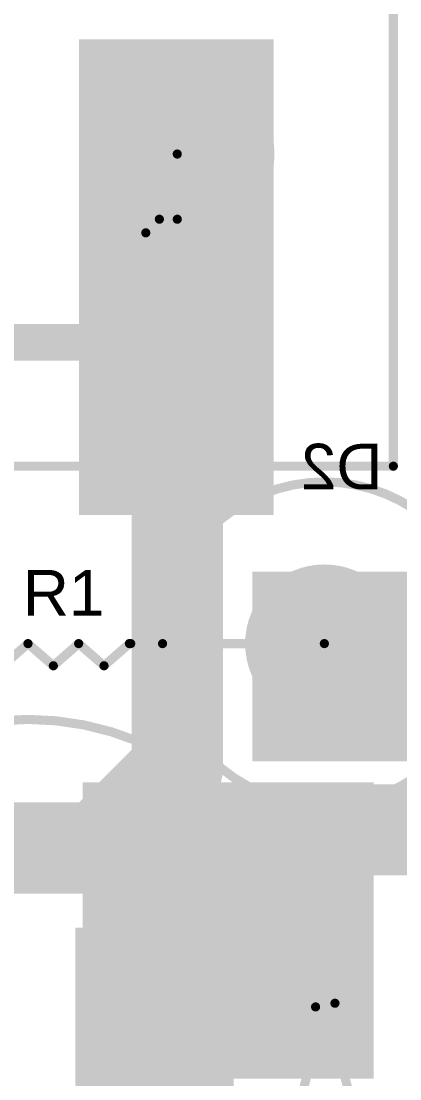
# Model space of a CAD drawing. Header units: millimetres. Extents: x -0.24 to 4.31, y 0 to 2.89.
# Drawn here: x 0.961 to 1.168, y 0.789 to 1.368 of the extents above; entities that cross this region are included whole.
import ezdxf

# ---------------------------------------------------------------- set-up
doc = ezdxf.new("R2010")
doc.units = ezdxf.units.MM
doc.header["$MEASUREMENT"] = 0
for name, color, linetype in [('BottomLayer', 5, 'Continuous'), ('BottomOverlay', 54, 'Continuous'), ('BottomSolder', 6, 'Continuous'), ('MultiLayer', 9, 'Continuous'), ('PadHoleLayer', 156, 'Continuous'), ('TopLayer', 1, 'Continuous'), ('TopOverlay', 2, 'Continuous'), ('TopPaste', 8, 'Continuous'), ('TopSolder', 216, 'Continuous'), ('ViaHoleLayer', 16, 'Continuous')]:
    doc.layers.add(name, color=color, linetype=linetype)
doc.styles.add('Arial', font='', dxfattribs={"height": 0.2})
doc.styles.get('Arial').set_extended_font_data('Arial')

# ---------------------------------------------------------------- blocks, each defined once
blk = doc.blocks.new('MO2WS_VERTICAL_TYPE_3')
at = {"layer": 'BottomLayer'}
h = blk.add_hatch(color=5, dxfattribs=at)
edge = h.paths.add_edge_path()
edge.add_arc((0, 0), 0.03937, 0, 360)
h = blk.add_hatch(color=5, dxfattribs=at)
edge = h.paths.add_edge_path()
edge.add_arc((0.25591, 0), 0.03937, 0, 360)
at = {"layer": 'BottomSolder'}
h = blk.add_hatch(color=6, dxfattribs=at)
edge = h.paths.add_edge_path()
edge.add_arc((0, 0), 0.04337, 0, 360)
h = blk.add_hatch(color=6, dxfattribs=at)
edge = h.paths.add_edge_path()
edge.add_arc((0.25591, 0), 0.04337, 0, 360)
at = {"layer": 'MultiLayer'}
h = blk.add_hatch(color=9, dxfattribs=at)
edge = h.paths.add_edge_path()
edge.add_arc((0, 0), 0.03937, 0, 360)
h = blk.add_hatch(color=9, dxfattribs=at)
edge = h.paths.add_edge_path()
edge.add_arc((0.25591, 0), 0.03937, 0, 360)
at = {"layer": 'PadHoleLayer'}
h = blk.add_hatch(color=156, dxfattribs=at)
edge = h.paths.add_edge_path()
edge.add_arc((0, 0), 0.01969, 0, 360)
h = blk.add_hatch(color=156, dxfattribs=at)
edge = h.paths.add_edge_path()
edge.add_arc((0.25591, 0), 0.01969, 0, 360)
at = {"layer": 'TopLayer'}
h = blk.add_hatch(color=1, dxfattribs=at)
edge = h.paths.add_edge_path()
edge.add_arc((0, 0), 0.03937, 0, 360)
h = blk.add_hatch(color=1, dxfattribs=at)
edge = h.paths.add_edge_path()
edge.add_arc((0.25591, 0), 0.03937, 0, 360)
at = {"layer": 'TopSolder'}
h = blk.add_hatch(color=216, dxfattribs=at)
edge = h.paths.add_edge_path()
edge.add_arc((0, 0), 0.04337, 0, 360)
h = blk.add_hatch(color=216, dxfattribs=at)
edge = h.paths.add_edge_path()
edge.add_arc((0.25591, 0), 0.04337, 0, 360)
at = {"layer": 'TopOverlay'}
for points, const_width in [([(0.08858, 0, 1), (-0.08858, 0, 1)], 0.005), ([(0.11937, 0.01214, 1), (0.12187, 0.01214, 1)], 0.0025), ([(0.11937, 0.01214, 1), (0.12187, 0.01214, 1)], 0.0025), ([(0.14712, 0.01214, 1), (0.14962, 0.01214, 1)], 0.0025), ([(0.14712, 0.01214, 1), (0.14962, 0.01214, 1)], 0.0025), ([(0.17487, 0.01214, 1), (0.17737, 0.01214, 1)], 0.0025), ([(0.17487, 0.01214, 1), (0.17737, 0.01214, 1)], 0.0025), ([(-0.08983, 0, 1), (-0.08733, 0, 1)], 0.0025), ([(-0.00125, 0, 1), (0.00125, 0, 1)], 0.0025), ([(0.08733, 0, 1), (0.08983, 0, 1)], 0.0025), ([(0.10475, 0, 1), (0.10725, 0, 1)], 0.0025), ([(0.10549, 0, 1), (0.10799, 0, 1)], 0.0025), ([(0.13325, 0, 1), (0.13575, 0, 1)], 0.0025), ([(0.13325, 0, 1), (0.13575, 0, 1)], 0.0025), ([(0.161, 0, 1), (0.1635, 0, 1)], 0.0025), ([(0.161, 0, 1), (0.1635, 0, 1)], 0.0025), ([(0.18875, 0, 1), (0.19125, 0, 1)], 0.0025), ([(0.18875, 0, 1), (0.19125, 0, 1)], 0.0025), ([(0.25466, 0, 1), (0.25716, 0, 1)], 0.0025)]:
    blk.add_lwpolyline(points, format="xyb", close=True, dxfattribs=dict(at, const_width=const_width))
at = {"layer": 'TopOverlay', "const_width": 0.005}
for points in [[(0.12062, 0.01214), (0.10674, 0)], [(0.1345, 0), (0.12062, 0.01214)], [(0.14837, 0.01214), (0.1345, 0)], [(0.16225, 0), (0.14837, 0.01214)], [(0.17612, 0.01214), (0.16225, 0)], [(0.19, 0), (0.17612, 0.01214)], [(0.106, 0), (0, 0)], [(0.25591, 0), (0.19, 0)]]:
    blk.add_lwpolyline(points, dxfattribs=at)
blk = doc.blocks.new('6_8UF400V87EC0241_8')
at = {"layer": 'BottomLayer'}
blk.add_hatch(color=5, dxfattribs=at).paths.add_polyline_path([(-0.10866, 0.03937), (-0.02992, 0.03937), (-0.02992, -0.03937), (-0.10866, -0.03937)])
h = blk.add_hatch(color=5, dxfattribs=at)
edge = h.paths.add_edge_path()
edge.add_arc((0.06929, 0), 0.03937, 0, 360)
at = {"layer": 'BottomSolder'}
blk.add_hatch(color=6, dxfattribs=at).paths.add_polyline_path([(-0.11266, 0.04337), (-0.02592, 0.04337), (-0.02592, -0.04337), (-0.11266, -0.04337)])
h = blk.add_hatch(color=6, dxfattribs=at)
edge = h.paths.add_edge_path()
edge.add_arc((0.06929, 0), 0.04337, 0, 360)
at = {"layer": 'MultiLayer'}
blk.add_hatch(color=9, dxfattribs=at).paths.add_polyline_path([(-0.10866, 0.03937), (-0.02992, 0.03937), (-0.02992, -0.03937), (-0.10866, -0.03937)])
h = blk.add_hatch(color=9, dxfattribs=at)
edge = h.paths.add_edge_path()
edge.add_arc((0.06929, 0), 0.03937, 0, 360)
at = {"layer": 'PadHoleLayer'}
h = blk.add_hatch(color=156, dxfattribs=at)
edge = h.paths.add_edge_path()
edge.add_arc((-0.06929, 0), 0.01969, 0, 360)
h = blk.add_hatch(color=156, dxfattribs=at)
edge = h.paths.add_edge_path()
edge.add_arc((0.06929, 0), 0.01969, 0, 360)
at = {"layer": 'TopLayer'}
blk.add_hatch(color=1, dxfattribs=at).paths.add_polyline_path([(-0.10866, 0.03937), (-0.02992, 0.03937), (-0.02992, -0.03937), (-0.10866, -0.03937)])
h = blk.add_hatch(color=1, dxfattribs=at)
edge = h.paths.add_edge_path()
edge.add_arc((0.06929, 0), 0.03937, 0, 360)
at = {"layer": 'TopSolder'}
blk.add_hatch(color=216, dxfattribs=at).paths.add_polyline_path([(-0.11266, 0.04337), (-0.02592, 0.04337), (-0.02592, -0.04337), (-0.11266, -0.04337)])
h = blk.add_hatch(color=216, dxfattribs=at)
edge = h.paths.add_edge_path()
edge.add_arc((0.06929, 0), 0.04337, 0, 360)
at = {"layer": 'TopOverlay'}
for points, const_width in [([(0.15748, 0, 1), (-0.15748, 0, 1)], 0.005), ([(-0.07015, 0.06907, 1), (-0.06765, 0.06907, 1)], 0.0025), ([(-0.07915, 0.05807, 1), (-0.07665, 0.05807, 1)], 0.0025), ([(-0.06115, 0.05807, 1), (-0.05865, 0.05807, 1)], 0.0025), ([(-0.07015, 0.04807, 1), (-0.06765, 0.04807, 1)], 0.0025), ([(-0.15873, 0, 1), (-0.15623, 0, 1)], 0.0025), ([(0.15623, 0, 1), (0.15873, 0, 1)], 0.0025)]:
    blk.add_lwpolyline(points, format="xyb", close=True, dxfattribs=dict(at, const_width=const_width))
at = {"layer": 'TopOverlay', "const_width": 0.005}
for points in [[(-0.0689, 0.06907), (-0.0689, 0.04807)], [(-0.0599, 0.05807), (-0.0779, 0.05807)]]:
    blk.add_lwpolyline(points, dxfattribs=at)
blk = doc.blocks.new('6_8UF400V87EC0241_9')
at = {"layer": 'BottomLayer'}
blk.add_hatch(color=5, dxfattribs=at).paths.add_polyline_path([(-0.10866, 0.03937), (-0.02992, 0.03937), (-0.02992, -0.03937), (-0.10866, -0.03937)])
h = blk.add_hatch(color=5, dxfattribs=at)
edge = h.paths.add_edge_path()
edge.add_arc((0.06929, 0), 0.03937, 0, 360)
at = {"layer": 'BottomSolder'}
blk.add_hatch(color=6, dxfattribs=at).paths.add_polyline_path([(-0.11266, 0.04337), (-0.02592, 0.04337), (-0.02592, -0.04337), (-0.11266, -0.04337)])
h = blk.add_hatch(color=6, dxfattribs=at)
edge = h.paths.add_edge_path()
edge.add_arc((0.06929, 0), 0.04337, 0, 360)
at = {"layer": 'MultiLayer'}
blk.add_hatch(color=9, dxfattribs=at).paths.add_polyline_path([(-0.10866, 0.03937), (-0.02992, 0.03937), (-0.02992, -0.03937), (-0.10866, -0.03937)])
h = blk.add_hatch(color=9, dxfattribs=at)
edge = h.paths.add_edge_path()
edge.add_arc((0.06929, 0), 0.03937, 0, 360)
at = {"layer": 'PadHoleLayer'}
h = blk.add_hatch(color=156, dxfattribs=at)
edge = h.paths.add_edge_path()
edge.add_arc((-0.06929, 0), 0.01969, 0, 360)
h = blk.add_hatch(color=156, dxfattribs=at)
edge = h.paths.add_edge_path()
edge.add_arc((0.06929, 0), 0.01969, 0, 360)
at = {"layer": 'TopLayer'}
blk.add_hatch(color=1, dxfattribs=at).paths.add_polyline_path([(-0.10866, 0.03937), (-0.02992, 0.03937), (-0.02992, -0.03937), (-0.10866, -0.03937)])
h = blk.add_hatch(color=1, dxfattribs=at)
edge = h.paths.add_edge_path()
edge.add_arc((0.06929, 0), 0.03937, 0, 360)
at = {"layer": 'TopSolder'}
blk.add_hatch(color=216, dxfattribs=at).paths.add_polyline_path([(-0.11266, 0.04337), (-0.02592, 0.04337), (-0.02592, -0.04337), (-0.11266, -0.04337)])
h = blk.add_hatch(color=216, dxfattribs=at)
edge = h.paths.add_edge_path()
edge.add_arc((0.06929, 0), 0.04337, 0, 360)
at = {"layer": 'TopOverlay'}
for points, const_width in [([(0.15748, 0, 1), (-0.15748, 0, 1)], 0.005), ([(-0.07015, 0.06907, 1), (-0.06765, 0.06907, 1)], 0.0025), ([(-0.07915, 0.05807, 1), (-0.07665, 0.05807, 1)], 0.0025), ([(-0.06115, 0.05807, 1), (-0.05865, 0.05807, 1)], 0.0025), ([(-0.07015, 0.04807, 1), (-0.06765, 0.04807, 1)], 0.0025), ([(-0.15873, 0, 1), (-0.15623, 0, 1)], 0.0025), ([(0.15623, 0, 1), (0.15873, 0, 1)], 0.0025)]:
    blk.add_lwpolyline(points, format="xyb", close=True, dxfattribs=dict(at, const_width=const_width))
at = {"layer": 'TopOverlay', "const_width": 0.005}
for points in [[(-0.0689, 0.06907), (-0.0689, 0.04807)], [(-0.0599, 0.05807), (-0.0779, 0.05807)]]:
    blk.add_lwpolyline(points, dxfattribs=at)
blk = doc.blocks.new('WJ127_5_0_5P_28')
at = {"layer": 'BottomLayer'}
h = blk.add_hatch(color=5, dxfattribs=at)
edge = h.paths.add_edge_path()
edge.add_arc((-0.3937, 0), 0.04921, 0, 360)
at = {"layer": 'BottomSolder'}
h = blk.add_hatch(color=6, dxfattribs=at)
edge = h.paths.add_edge_path()
edge.add_arc((-0.3937, 0), 0.05321, 0, 360)
at = {"layer": 'MultiLayer'}
h = blk.add_hatch(color=9, dxfattribs=at)
edge = h.paths.add_edge_path()
edge.add_arc((-0.3937, 0), 0.04921, 0, 360)
at = {"layer": 'PadHoleLayer'}
h = blk.add_hatch(color=156, dxfattribs=at)
edge = h.paths.add_edge_path()
edge.add_arc((-0.3937, 0), 0.02559, 0, 360)
at = {"layer": 'TopLayer'}
h = blk.add_hatch(color=1, dxfattribs=at)
edge = h.paths.add_edge_path()
edge.add_arc((-0.3937, 0), 0.04921, 0, 360)
at = {"layer": 'TopSolder'}
h = blk.add_hatch(color=216, dxfattribs=at)
edge = h.paths.add_edge_path()
edge.add_arc((-0.3937, 0), 0.05321, 0, 360)
at = {"layer": 'TopOverlay', "const_width": 0.005}
for points in [[(0.494, 0.171), (-0.512, 0.171)], [(-0.512, 0.171), (-0.512, -0.154)]]:
    blk.add_lwpolyline(points, dxfattribs=at)
at = {"layer": 'TopOverlay', "const_width": 0.0025}
blk.add_lwpolyline([(-0.51325, 0.171, 1), (-0.51075, 0.171, 1)], format="xyb", close=True, dxfattribs=at)
blk.add_lwpolyline([(-0.51325, 0.171, 1), (-0.51075, 0.171, 1)], format="xyb", close=True, dxfattribs=at)
blk = doc.blocks.new('N___T___P___31')
at = {"layer": 'TopLayer'}
for points in [[(-0.01505, -0.05382), (0.0185, -0.05382), (0.0185, 0.05268), (-0.01505, 0.05268)], [(-0.0275, -0.0125), (-0.0275, 0.0125), (-0.0095, 0.0125), (-0.0095, -0.0125)], [(0.0095, -0.0125), (0.0095, 0.0125), (0.0275, 0.0125), (0.0275, -0.0125)]]:
    blk.add_hatch(color=1, dxfattribs=at).paths.add_polyline_path(points)
at = {"layer": 'TopPaste'}
for points in [[(-0.0275, -0.0125), (-0.0275, 0.0125), (-0.0095, 0.0125), (-0.0095, -0.0125)], [(0.0095, -0.0125), (0.0095, 0.0125), (0.0275, 0.0125), (0.0275, -0.0125)]]:
    blk.add_hatch(color=8, dxfattribs=at).paths.add_polyline_path(points)

msp = doc.modelspace()

# ---------------------------------------------------------------- hatches: boundary and pattern name
at = {"layer": 'BottomLayer'}
h = msp.add_hatch(color=5, dxfattribs=at)
edge = h.paths.add_edge_path()
edge.add_arc((1.0465, 1.1198), 0.01181, 0, 360)
for points in [[(1.08763, 0.96254), (1.16637, 0.96254), (1.16637, 1.06637), (1.08763, 1.06637)], [(1.08763, 0.96254), (1.28331, 0.96254), (1.28331, 1.06637), (1.08763, 1.06637)]]:
    msp.add_hatch(color=5, dxfattribs=at).paths.add_polyline_path(points)
at = {"layer": 'BottomSolder'}
h = msp.add_hatch(color=6, dxfattribs=at)
edge = h.paths.add_edge_path()
edge.add_arc((1.0465, 1.1198), 0.01581, 0, 360)
at = {"layer": 'TopLayer'}
for points in [[(0.99268, 1.167), (1.09918, 1.167), (1.09918, 1.358), (0.99268, 1.358)], [(0.99268, 1.09754), (1.09918, 1.09754), (1.09918, 1.15154), (0.99268, 1.15154)], [(0.99463, 0.78863), (1.154, 0.78863), (1.154, 0.951), (0.99463, 0.951)]]:
    msp.add_hatch(color=1, dxfattribs=at).paths.add_polyline_path(points)
h = msp.add_hatch(color=1, dxfattribs=at)
edge = h.paths.add_edge_path()
edge.add_arc((1.0465, 1.1198), 0.01181, 0, 360)
at = {"layer": 'TopSolder'}
h = msp.add_hatch(color=216, dxfattribs=at)
edge = h.paths.add_edge_path()
edge.add_arc((1.0465, 1.1198), 0.01581, 0, 360)
at = {"layer": 'ViaHoleLayer'}
h = msp.add_hatch(color=16, dxfattribs=at)
edge = h.paths.add_edge_path()
edge.add_arc((1.0465, 1.1198), 0.00591, 0, 360)

# ---------------------------------------------------------------- linework, layer by layer
at = {"layer": 'BottomLayer', "const_width": 0.05}
for points in [[(1.04648, 0.95848), (1.04648, 1.1198)], [(1.003, 0.915), (1.04648, 0.95848)], [(0.924, 0.915), (1.003, 0.915)]]:
    msp.add_lwpolyline(points, dxfattribs=at)
at = {"layer": 'BottomLayer', "const_width": 0.025}
for points in [[(1.03398, 1.1198, 1), (1.05898, 1.1198, 1)], [(1.03398, 0.95848, 1), (1.05898, 0.95848, 1)], [(1.03398, 0.95848, 1), (1.05898, 0.95848, 1)], [(0.9905, 0.915, 1), (1.0155, 0.915, 1)], [(0.9905, 0.915, 1), (1.0155, 0.915, 1)]]:
    msp.add_lwpolyline(points, format="xyb", close=True, dxfattribs=at)
at = {"layer": 'TopLayer'}
for points, const_width in [([(1.04648, 1.25948), (1.04648, 1.29519)], 0.005), ([(1.02923, 1.25203), (1.03668, 1.25948)], 0.005), ([(1.03668, 1.25948), (1.04648, 1.25948)], 0.005), ([(0.08789, 1.192), (1.0395, 1.192)], 0.02), ([(1.0395, 1.192), (1.0465, 1.185)], 0.02), ([(1.04837, 0.89921), (1.07416, 0.925)], 0.05), ([(1.07416, 0.925), (1.21528, 0.925)], 0.05), ([(1.04837, 0.84237), (1.04837, 0.89921)], 0.05), ([(1.034, 0.828), (1.04837, 0.84237)], 0.05)]:
    msp.add_lwpolyline(points, dxfattribs=dict(at, const_width=const_width))
for points, const_width in [([(1.04523, 1.29519, 1), (1.04773, 1.29519, 1)], 0.0025), ([(1.03543, 1.25948, 1), (1.03793, 1.25948, 1)], 0.0025), ([(1.03543, 1.25948, 1), (1.03793, 1.25948, 1)], 0.0025), ([(1.04523, 1.25948, 1), (1.04773, 1.25948, 1)], 0.0025), ([(1.04523, 1.25948, 1), (1.04773, 1.25948, 1)], 0.0025), ([(1.02798, 1.25203, 1), (1.03048, 1.25203, 1)], 0.0025), ([(1.0345, 1.192, 1), (1.0445, 1.192, 1)], 0.01), ([(1.0345, 1.192, 1), (1.0445, 1.192, 1)], 0.01), ([(1.0415, 1.185, 1), (1.0515, 1.185, 1)], 0.01), ([(1.06166, 0.925, 1), (1.08666, 0.925, 1)], 0.025), ([(1.06166, 0.925, 1), (1.08666, 0.925, 1)], 0.025), ([(1.03587, 0.89921, 1), (1.06087, 0.89921, 1)], 0.025), ([(1.03587, 0.89921, 1), (1.06087, 0.89921, 1)], 0.025), ([(1.03587, 0.84237, 1), (1.06087, 0.84237, 1)], 0.025), ([(1.03587, 0.84237, 1), (1.06087, 0.84237, 1)], 0.025), ([(1.0215, 0.828, 1), (1.0465, 0.828, 1)], 0.025)]:
    msp.add_lwpolyline(points, format="xyb", close=True, dxfattribs=dict(at, const_width=const_width))

# ---------------------------------------------------------------- block references
for name, p, rotation in [('WJ127_5_0_5P_28', (0.65278, 1.29519), 180), ('N___T___P___31', (1.0465, 1.1575), 270), ('MO2WS_VERTICAL_TYPE_3', (1.127, 1.027), 180), ('6_8UF400V87EC0241_9', (0.96471, 0.828), 180), ('6_8UF400V87EC0241_8', (1.29029, 0.83), 180)]:
    msp.add_blockref(name, p, dxfattribs=dict(rotation=rotation))

# ---------------------------------------------------------------- texts
at = {"layer": 'BottomOverlay', "style": 'Arial', "text_generation_flag": 2}
msp.add_text('D2', height=0.025, dxfattribs=at).set_placement((1.15883, 1.1115))
at = {"layer": 'TopOverlay', "style": 'Arial'}
msp.add_text('R1', height=0.025, dxfattribs=at).set_placement((0.96197, 1.04234))

doc.saveas('drawing.dxf')
